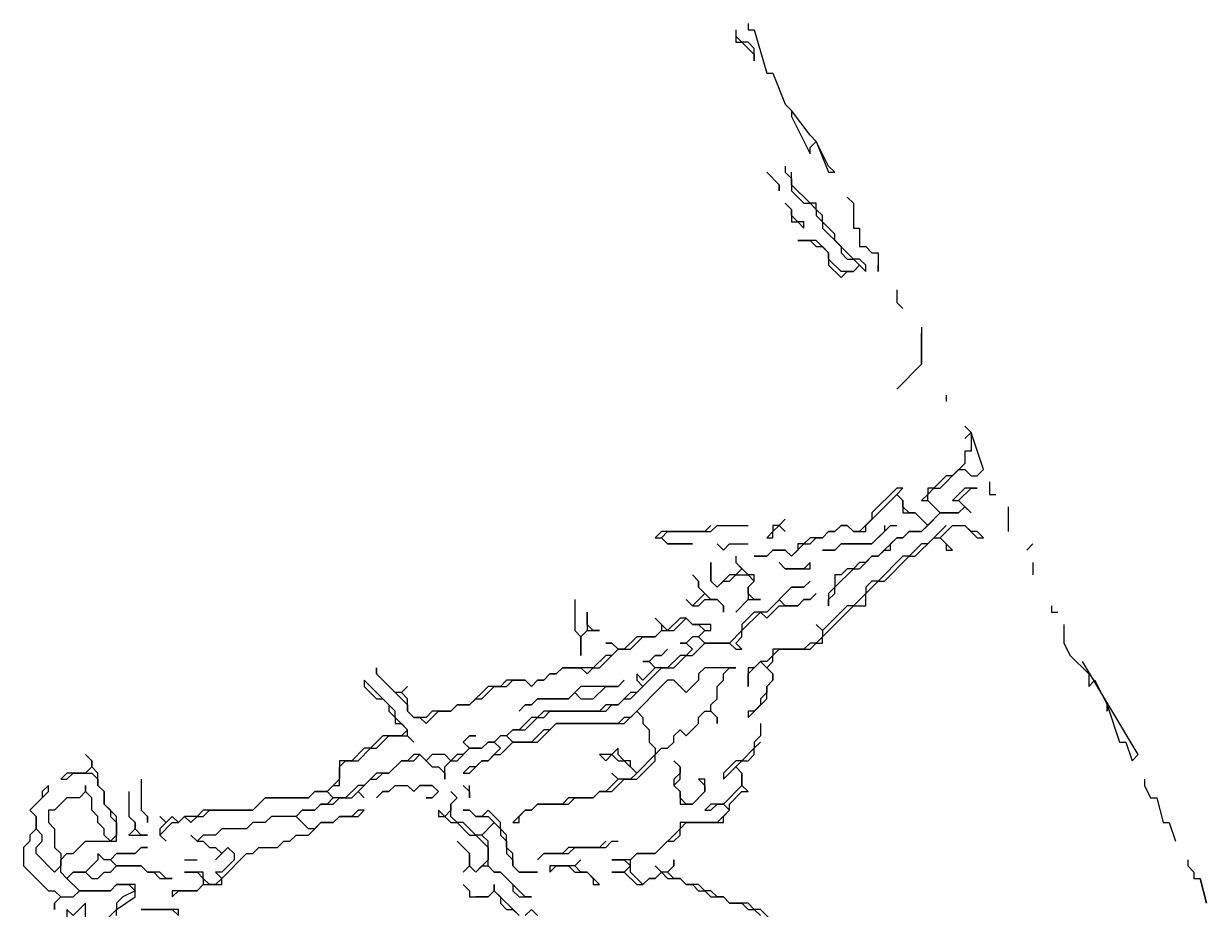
# Model space of a CAD drawing. Header units: metres. Extents: x 76363 to 76886, y 81203 to 81673.
# Drawn here: x 76771.8 to 76848.2, y 81477.4 to 81534.6 of the extents above; entities that cross this region are included whole.
import ezdxf

# ---------------------------------------------------------------- set-up
doc = ezdxf.new("R2010")
doc.units = ezdxf.units.M

msp = doc.modelspace()

# ---------------------------------------------------------------- linework, layer by layer
for points in [[(76817.8, 81534.2, 229.385), (76817.8, 81533.4, 229.27), (76818.2, 81533.4, 229.42), (76819, 81532.6, 229.39), (76819, 81532.2, 229.335), (76819, 81533, 229.4), (76818.6, 81533.4, 229.42), (76818.2, 81533.4, 229.42), (76817.8, 81533.8, 229.29)], [(76818.6, 81534.6, 229.71), (76818.6, 81534.2, 229.54), (76819, 81534.2, 229.61), (76819.8, 81531.4, 229.25), (76820.2, 81531.4, 229.48), (76821, 81529.4, 229.275), (76821.4, 81529, 229.22), (76821.4, 81528.6, 229.125), (76822.6, 81526.2, 229.09), (76822.6, 81526.6, 229.113), (76823, 81527, 229.2), (76823.8, 81525, 229.19), (76824.2, 81525, 229.21), (76823.8, 81525.4, 229.21), (76823, 81527, 229.2), (76822.6, 81527.4, 229.22), (76821.4, 81529, 229.22), (76821, 81529.4, 229.275)], [(76819.8, 81525, 229.395), (76820.6, 81524.2, 229.39), (76820.6, 81523.8, 229.41), (76820.6, 81524.2, 229.39)], [(76821, 81525.4, 229.21), (76821, 81525, 229.2), (76821.4, 81524.6, 229.103), (76821.4, 81523.8, 229.07), (76822.2, 81523, 229.065), (76822.6, 81523, 229.03), (76823, 81522.6, 229.087), (76823, 81522.2, 229.09), (76823.4, 81521.8, 229.12), (76823.4, 81521.4, 229.19), (76824.6, 81520.2, 229.227), (76824.6, 81519.8, 229.26), (76825, 81519.4, 229.32), (76825.4, 81519.4, 229.32), (76825.8, 81519, 229.3), (76825.4, 81518.6, 229.42), (76824.6, 81518.6, 229.59), (76823.8, 81519.4, 229.515), (76823.8, 81519.8, 229.42), (76823, 81520.6, 229.45), (76821.8, 81520.6, 229.57), (76822.6, 81520.6, 229.53), (76823, 81520.2, 229.59), (76823.4, 81520.2, 229.47), (76823.8, 81519.8, 229.42), (76823.8, 81519, 229.53), (76824.6, 81518.2, 229.73), (76825, 81518.6, 229.52), (76825.4, 81518.6, 229.42), (76825.8, 81519, 229.3), (76826.2, 81518.6, 229.28), (76826.2, 81519, 229.3), (76825.8, 81519.4, 229.31), (76825.4, 81519.4, 229.32), (76824.2, 81520.6, 229.22), (76824.2, 81521, 229.17), (76823.4, 81521.8, 229.12), (76823.4, 81522.2, 229.105), (76823, 81522.6, 229.087), (76823, 81523, 229.03), (76822.6, 81523, 229.03), (76821.4, 81524.2, 229.12), (76821.4, 81525, 229.12)], [(76825, 81523.4, 229.15), (76825.4, 81523, 229.17), (76825.4, 81521.4, 229.177), (76825.8, 81521.4, 229.18), (76825.8, 81520.6, 229.21), (76825.8, 81520.2, 229.31), (76826.2, 81520.2, 229.28), (76826.6, 81519.8, 229.33), (76827, 81519.8, 229.33), (76827, 81519, 229.32), (76827, 81518.6, 229.35), (76827, 81519, 229.32)], [(76821, 81523, 229.41), (76821.4, 81522.6, 229.39), (76821.4, 81521.8, 229.515), (76821.8, 81521.8, 229.44), (76822.2, 81521.4, 229.455), (76822.2, 81521.8, 229.36), (76821.8, 81521.8, 229.44), (76821.4, 81522.2, 229.46), (76821.4, 81522.6, 229.39)], [(76828.2, 81517.4, 229.29), (76828.2, 81516.6, 229.26), (76828.6, 81516.2, 229.17), (76828.2, 81516.6, 229.26)], [(76829.8, 81515, 229.11), (76829.8, 81512.6, 229.195), (76828.2, 81511, 229.33), (76829.8, 81512.6, 229.195), (76829.8, 81514.6, 229.17)], [(76831, 81511.4, 229.175)], [(76831.4, 81510.6, 229.175), (76831.4, 81510.2, 229.19)], [(76832.6, 81507.8, 229.09), (76833, 81508.2, 229.25), (76833, 81507, 229.205), (76832.6, 81507, 229.2), (76832.6, 81506.2, 229.25), (76831.8, 81505.4, 229.52), (76831.4, 81505.4, 229.522), (76830.6, 81504.6, 229.42), (76830.2, 81504.6, 229.5), (76830.2, 81504.2, 229.475), (76829.8, 81503.8, 229.54), (76830.2, 81503.8, 229.53), (76831, 81503, 229.88), (76830.2, 81502.2, 229.92), (76829.4, 81503, 229.65), (76829, 81503, 229.65), (76828.6, 81503.4, 229.6), (76828.6, 81503.8, 229.5), (76828.2, 81504.2, 229.33), (76828.6, 81504.6, 229.34), (76828.2, 81504.6, 229.345), (76826.6, 81503, 229.43), (76826.6, 81502.6, 229.49), (76825.8, 81501.8, 229.46), (76825.4, 81501.8, 229.54), (76825, 81502.2, 229.4), (76824.6, 81502.2, 229.4), (76824.2, 81501.8, 229.383), (76823.8, 81501.8, 229.38), (76823.4, 81501.4, 229.38), (76822.6, 81501.4, 229.49), (76822.2, 81501, 229.43), (76821.8, 81501, 229.44), (76821.8, 81500.6, 229.42), (76821.4, 81500.2, 229.4), (76821, 81500.6, 229.328), (76820.2, 81500.6, 229.35), (76819.8, 81500.2, 229.335), (76819, 81500.2, 229.335), (76819.8, 81500.2, 229.335), (76820.2, 81500.6, 229.35), (76821, 81500.6, 229.328), (76821.4, 81500.2, 229.4), (76822.2, 81501, 229.43), (76822.6, 81501, 229.47), (76823, 81501.4, 229.46), (76823.4, 81501.4, 229.38), (76823.8, 81501.8, 229.38), (76824.2, 81501.8, 229.383), (76824.6, 81502.2, 229.4), (76825, 81502.2, 229.4), (76825.4, 81501.8, 229.54), (76826.2, 81501.8, 229.53), (76826.2, 81502.2, 229.475), (76828.2, 81504.2, 229.33), (76828.6, 81503.8, 229.5), (76828.6, 81503, 229.73), (76829.4, 81503, 229.65), (76830.2, 81502.2, 229.92), (76829.8, 81501.8, 230.06), (76829, 81501.8, 230.13), (76828.6, 81501.4, 230.115), (76828.2, 81501.4, 230.165), (76827, 81500.2, 229.99), (76826.6, 81500.2, 230.07), (76826.2, 81499.8, 230.14), (76825.8, 81499.8, 230.11), (76825.4, 81499.4, 230.12), (76825, 81499.4, 230.2), (76824.6, 81499, 230.27), (76824.2, 81499, 230.265), (76824.2, 81498.2, 230.08), (76823.8, 81497.8, 229.82), (76823.8, 81497, 229.496), (76823.8, 81497.4, 229.73), (76824.2, 81497.8, 229.905), (76824.2, 81498.2, 230.08), (76825.4, 81499.4, 230.12), (76825.8, 81499.4, 230.12), (76826.6, 81500.2, 230.07), (76827, 81500.2, 229.99), (76827.4, 81500.6, 229.975), (76827.8, 81500.6, 230.02), (76827.8, 81501, 230.1), (76828.2, 81501.4, 230.165), (76828.6, 81501.4, 230.115), (76829, 81501.8, 230.13), (76829.8, 81501.8, 230.06), (76831, 81503, 229.88), (76832.2, 81503, 230.02), (76832.6, 81503.4, 230.045), (76833, 81503, 229.94), (76832.2, 81503.8, 229.83), (76833, 81504.6, 229.975), (76833.4, 81504.6, 230.135), (76832.6, 81504.6, 229.905), (76831.8, 81503.8, 229.807), (76832.2, 81503.8, 229.83), (76832.6, 81503.4, 230.045), (76832.2, 81503, 230.02), (76831, 81503, 229.88), (76830.2, 81503.8, 229.53), (76830.2, 81504.2, 229.475), (76830.6, 81504.6, 229.42), (76831, 81504.6, 229.45), (76832.2, 81505.8, 229.46), (76832.6, 81505.8, 229.463), (76833, 81505.4, 229.92), (76833.4, 81505.4, 230.165), (76833.8, 81505.8, 229.955), (76833, 81508.2, 229.25), (76832.6, 81508.6, 229.305)], [(76834.2, 81505, 230.18), (76834.2, 81504.2, 230.08), (76834.6, 81504.2, 229.835)], [(76835.4, 81503.4, 229.72), (76835.4, 81501.8, 229.615)], [(76816.2, 81502.2, 229.82), (76815.8, 81501.8, 229.797), (76813, 81501.8, 230.04), (76812.6, 81501.4, 230.02), (76813, 81501.4, 230.02), (76813.4, 81501, 229.92), (76815, 81501, 229.725), (76813.4, 81501, 229.92), (76813, 81501.4, 230.02), (76813.4, 81501.8, 230.04), (76816.2, 81501.8, 229.8), (76816.6, 81502.2, 229.78), (76818.6, 81502.2, 229.69)], [(76831.4, 81502.2, 229.82), (76830.2, 81501, 229.72), (76829.8, 81501, 229.72), (76829, 81500.2, 229.42), (76828.6, 81500.2, 229.533), (76827, 81498.6, 229.24), (76826.6, 81498.6, 229.335), (76826.2, 81498.2, 229.3), (76826.2, 81497.8, 229.05), (76825.4, 81497, 228.837), (76825, 81497, 229.06), (76823.4, 81495.4, 228.535), (76823, 81495.8, 228.897), (76823.4, 81495.4, 228.535), (76823.4, 81495, 228.32), (76823, 81494.6, 228.19), (76822.6, 81494.6, 228.305), (76822.2, 81494.2, 228.14), (76820.2, 81494.2, 228.51), (76820.2, 81493.8, 228.205), (76819.8, 81493.4, 228.293), (76819.4, 81493.4, 228.517), (76819, 81493, 228.503), (76818.6, 81493, 228.737), (76818.6, 81491.8, 228.35), (76818.6, 81492.6, 228.558), (76819.4, 81493.4, 228.517), (76820.2, 81492.6, 227.77), (76820.2, 81492.2, 227.75), (76819.8, 81491.8, 227.81), (76819.8, 81491.4, 227.71), (76819.4, 81491, 227.82), (76819.4, 81490.6, 227.645), (76819, 81490.2, 227.67), (76818.6, 81490.2, 227.94), (76818.6, 81489.8, 227.728), (76819.8, 81491, 227.62), (76819.8, 81491.8, 227.81), (76820.2, 81492.2, 227.75), (76820.2, 81492.6, 227.77), (76819.8, 81493, 227.997), (76820.2, 81493.4, 228.12), (76820.2, 81493.8, 228.205), (76820.6, 81494.2, 228.372), (76822.6, 81494.2, 228.13), (76823, 81494.6, 228.19), (76823.4, 81494.6, 228.155), (76823.4, 81495, 228.32), (76825.4, 81497, 228.837), (76826.2, 81497, 228.665), (76826.2, 81497.8, 229.05), (76827, 81498.6, 229.24), (76827.4, 81498.6, 229.195), (76829, 81500.2, 229.42), (76829.4, 81500.2, 229.38), (76830.6, 81501.4, 229.68), (76831, 81501.4, 229.575), (76831.4, 81501, 229.47), (76831.4, 81500.6, 229.46), (76831.8, 81500.6, 229.463), (76831, 81501.4, 229.575), (76831.8, 81502.2, 229.725), (76832.6, 81502.2, 229.765), (76833.4, 81501.4, 229.57), (76833.8, 81501.4, 229.605), (76833.4, 81501.8, 229.585), (76833, 81501.8, 229.585), (76832.6, 81502.2, 229.765)], [(76821, 81502.6, 229.59), (76820.6, 81502.2, 229.5), (76820.2, 81502.2, 229.515), (76820.2, 81501.8, 229.325), (76819.8, 81501.4, 229.437), (76820.2, 81501.4, 229.31), (76820.2, 81501.8, 229.325), (76820.6, 81502.2, 229.5), (76821, 81501.8, 229.32), (76820.6, 81502.2, 229.5)], [(76827.4, 81502.2, 229.86), (76827.4, 81501.8, 230.105), (76826.6, 81501, 229.803), (76824.6, 81501, 229.81), (76824.2, 81500.6, 229.83), (76823.4, 81500.6, 229.717), (76824.2, 81500.6, 229.83), (76824.6, 81501, 229.81), (76826.6, 81501, 229.803), (76827.8, 81502.2, 229.93), (76828.2, 81502.2, 229.965)], [(76816.6, 81501, 229.53), (76817, 81500.6, 229.32), (76817.4, 81501, 229.26), (76818.6, 81501, 229.525)], [(76836.6, 81500.6, 229.68), (76837, 81501, 229.685)], [(76817.8, 81500.2, 229.26), (76817.8, 81499.8, 229.247), (76818.2, 81499.4, 229.375), (76817.8, 81499, 229.21), (76817.4, 81499, 229.21), (76816.6, 81498.2, 229.33), (76816.2, 81498.6, 229.275), (76816.2, 81499.8, 229.4), (76816.2, 81498.6, 229.275), (76816.6, 81498.2, 229.33), (76817, 81498.6, 229.27), (76817.4, 81498.6, 229.243), (76817.8, 81499, 229.21), (76818.6, 81499, 229.47), (76819, 81498.6, 229.65), (76818.6, 81498.2, 229.78), (76818.6, 81497.4, 230.05), (76817.8, 81496.6, 230.073), (76818.6, 81497.4, 230.05), (76819.4, 81497.4, 230.093), (76819, 81497.4, 230.015), (76818.6, 81497.8, 229.82), (76818.6, 81498.2, 229.78), (76819, 81498.6, 229.65), (76819, 81499, 229.555), (76818.6, 81499, 229.47), (76817.8, 81499.8, 229.247)], [(76820.6, 81499.8, 229.482), (76821, 81499.4, 229.74), (76822.6, 81499.4, 229.9), (76822.6, 81499.8, 229.84), (76822.2, 81499.4, 229.82), (76821, 81499.4, 229.74)], [(76837, 81499.8, 229.717), (76837, 81499, 229.83)], [(76815, 81499, 229.52), (76815.4, 81498.6, 229.51), (76815.4, 81498.2, 229.49), (76815.8, 81497.8, 229.447), (76815, 81497, 229.515), (76814.6, 81497.4, 229.53), (76815, 81497, 229.515), (76815.4, 81497, 229.515), (76815.8, 81497.4, 229.52), (76816.6, 81497.4, 229.5), (76817, 81497, 229.775), (76817, 81496.6, 229.87), (76817, 81497, 229.775), (76816.6, 81497.4, 229.5), (76816.2, 81497.4, 229.52), (76815.4, 81498.2, 229.49), (76815.4, 81498.6, 229.51)], [(76822.6, 81498.6, 230.015), (76822.2, 81498.2, 230), (76821.4, 81498.2, 230.01), (76819.8, 81496.6, 230.25), (76819, 81496.6, 230.33), (76818.2, 81495.8, 230.3), (76818.2, 81495.4, 230.275), (76817.4, 81494.6, 230.17), (76815.8, 81494.6, 230.32), (76815.4, 81495, 230.11), (76815.8, 81495.4, 229.865), (76816.2, 81495.4, 229.9), (76816.2, 81495.8, 229.84), (76815, 81495.8, 229.69), (76814.6, 81496.2, 229.56), (76814.2, 81496.2, 229.48), (76813.4, 81495.4, 229.64), (76812.6, 81496.2, 229.71), (76813, 81495.8, 229.62), (76813, 81495.4, 229.76), (76812.6, 81495, 229.74), (76811.4, 81495, 229.67), (76810.6, 81494.2, 229.71), (76810.2, 81494.2, 229.71), (76809.8, 81494.6, 229.73), (76809.4, 81494.6, 229.73), (76809.8, 81494.6, 229.73), (76810.2, 81494.2, 229.71), (76809.8, 81493.8, 229.735), (76809.4, 81493.8, 229.77), (76808.6, 81493, 229.935), (76806.6, 81493, 230.21), (76806.2, 81492.6, 230.26), (76805.8, 81492.6, 230.34), (76805.4, 81492.2, 230.33), (76805, 81492.2, 230.34), (76804.6, 81491.8, 230.39), (76804.2, 81492.2, 230.33), (76803, 81492.2, 230.11), (76802.6, 81491.8, 230.055), (76801.8, 81491.8, 230.02), (76800.6, 81490.6, 230.05), (76799.8, 81490.6, 230.125), (76799.4, 81490.2, 230.19), (76798.2, 81490.2, 230.12), (76797.8, 81489.8, 230.17), (76797, 81489.8, 230.14), (76796.6, 81490.2, 230.12), (76796.6, 81491, 230.077), (76796.2, 81491.4, 230.1), (76796.6, 81491.8, 230.11), (76796.2, 81491.4, 230.1), (76795.8, 81491.4, 230.1), (76794.6, 81492.6, 230.355), (76794.6, 81493, 230.405), (76794.6, 81492.6, 230.355), (76796.6, 81490.6, 230.06), (76796.6, 81490.2, 230.12), (76797, 81489.8, 230.14), (76797.4, 81489.8, 230.18), (76797.8, 81489.4, 230.16), (76798.6, 81490.2, 230.115), (76799.4, 81490.2, 230.19), (76799.8, 81490.6, 230.125), (76800.6, 81490.6, 230.05), (76801, 81491, 230.06), (76801.4, 81491, 230.025), (76802.2, 81491.8, 230.02), (76803, 81491.8, 230.095), (76803.4, 81492.2, 230.19), (76804.2, 81492.2, 230.33), (76804.6, 81491.8, 230.39), (76805, 81492.2, 230.34), (76805.4, 81492.2, 230.33), (76805.8, 81492.6, 230.34), (76806.2, 81492.6, 230.26), (76806.6, 81493, 230.21), (76807.8, 81493, 230.13), (76808.2, 81492.6, 230.03), (76808.6, 81493, 229.935), (76809, 81493, 229.9), (76810.2, 81494.2, 229.71), (76811, 81494.2, 229.71), (76811.8, 81495, 229.59), (76812.6, 81495, 229.74), (76813, 81495.4, 229.76), (76813.8, 81495.4, 229.6), (76814.6, 81496.2, 229.56), (76815, 81495.8, 229.69), (76815.4, 81495.8, 229.69), (76815.8, 81495.4, 229.865), (76815.4, 81495, 230.11), (76815, 81495, 230.03), (76814.6, 81494.6, 230.03), (76814.2, 81494.6, 229.95), (76814.6, 81494.6, 230.03), (76815, 81494.2, 230.23), (76814.6, 81493.8, 230.21), (76814.2, 81493.8, 230.29), (76813.4, 81493, 230.37), (76812.6, 81493, 230.34), (76812.2, 81493.4, 230.205), (76812.6, 81493.8, 230.147), (76813, 81493.8, 230.15), (76813.4, 81494.2, 230.08), (76813, 81493.8, 230.15), (76812.6, 81493.8, 230.147), (76812.2, 81493.4, 230.205), (76811.8, 81493.4, 230.13), (76812.2, 81493.4, 230.205), (76812.6, 81493, 230.34), (76811.8, 81492.2, 230.42), (76811.4, 81492.6, 230.33), (76811.4, 81492.2, 230.39), (76811.8, 81491.8, 230.443), (76811.4, 81491.4, 230.545), (76811, 81491.4, 230.7), (76810.2, 81490.6, 230.93), (76809.4, 81490.6, 231.02), (76809, 81490.2, 231.07), (76805.4, 81490.2, 231.01), (76805, 81489.8, 231), (76804.6, 81489.8, 231), (76803.8, 81489, 230.965), (76803.4, 81489, 230.92), (76803, 81488.6, 230.87), (76802.6, 81488.6, 230.94), (76802.2, 81488.2, 231.005), (76801.8, 81488.2, 231.037), (76801.4, 81487.8, 231.07), (76800.6, 81487.8, 231.15), (76800.2, 81488.2, 230.79), (76800.6, 81488.6, 230.805), (76801, 81488.6, 230.915), (76800.6, 81488.6, 230.805), (76800.2, 81488.2, 230.79), (76800.6, 81487.8, 231.15), (76800.2, 81487.4, 231.08), (76799.8, 81487.4, 231.06), (76799.4, 81487, 231.04), (76799, 81487.4, 230.875), (76798.2, 81487.4, 230.795), (76797.8, 81487, 230.82), (76797.4, 81487.4, 230.763), (76797, 81487.4, 230.765), (76796.6, 81487, 230.9), (76796.2, 81487, 230.75), (76795.4, 81486.2, 231.02), (76794.6, 81486.2, 230.83), (76793.8, 81485.4, 230.917), (76793.4, 81485.4, 230.8), (76792.6, 81484.6, 230.805), (76791.8, 81484.6, 230.65), (76791.4, 81485, 230.52), (76791.8, 81485.4, 230.46), (76792.2, 81485.4, 230.54), (76792.2, 81486.6, 230.36), (76792.6, 81487, 230.375), (76793.4, 81487, 230.347), (76794.2, 81487.8, 230.33), (76794.6, 81487.8, 230.33), (76795.4, 81488.6, 230.363), (76796.6, 81488.6, 230.43), (76797, 81488.2, 230.49), (76796.6, 81488.6, 230.43), (76796.6, 81489, 230.35), (76795.8, 81489.8, 230.295), (76795.8, 81490.2, 230.28), (76793.8, 81492.2, 230.53), (76793.8, 81491.8, 230.505), (76794.6, 81491, 230.43), (76795, 81491, 230.23), (76795.4, 81490.6, 230.29), (76795.4, 81490.2, 230.36), (76795.8, 81489.8, 230.295), (76795.8, 81489.4, 230.39), (76796.2, 81489.4, 230.355), (76796.6, 81489, 230.35), (76796.2, 81488.6, 230.43), (76795, 81488.6, 230.365), (76794.2, 81487.8, 230.33), (76793.8, 81487.8, 230.337), (76793, 81487, 230.375), (76792.2, 81487, 230.34), (76792.2, 81485.8, 230.4), (76791.4, 81485, 230.52), (76790.6, 81485, 230.44), (76790.2, 81484.6, 230.465), (76787.4, 81484.6, 230.6), (76786.6, 81483.8, 230.587), (76783.4, 81483.8, 230.35), (76783, 81483.4, 230.325), (76782.2, 81483.4, 230.33), (76781.8, 81483, 230.275), (76781.4, 81483.4, 230.18), (76781, 81483, 230.167), (76780.6, 81483.4, 230.18), (76781, 81483, 230.167), (76780.6, 81482.6, 230.23), (76780.6, 81482.2, 230.285), (76781, 81481.8, 230.455), (76780.6, 81482.2, 230.285), (76781.4, 81483, 230.235), (76781.8, 81483, 230.275), (76782.2, 81483.4, 230.33), (76782.6, 81483, 230.39), (76783, 81483.4, 230.325), (76783.4, 81483.4, 230.365), (76783.8, 81483.8, 230.42), (76786.6, 81483.8, 230.587), (76787.4, 81484.6, 230.6), (76790.2, 81484.6, 230.465), (76790.6, 81485, 230.44), (76791.4, 81485, 230.52), (76791.8, 81484.6, 230.65), (76791.4, 81484.2, 230.79), (76791, 81484.2, 230.675), (76790.6, 81483.8, 230.835), (76789.8, 81483.8, 230.63), (76789.4, 81483.4, 230.893), (76787.8, 81483.4, 230.85), (76787.4, 81483, 230.98), (76786.6, 81483, 230.835), (76786.2, 81482.6, 231.05), (76784.6, 81482.6, 230.89), (76784.2, 81482.2, 231.04), (76783.4, 81482.2, 230.883), (76783, 81481.8, 230.98), (76782.6, 81482.2, 230.66), (76783, 81481.8, 230.98), (76783.4, 81481.8, 231.02), (76783.8, 81481.4, 231.15), (76784.2, 81481.4, 231.18), (76784.6, 81481, 231.21), (76784.2, 81480.6, 231.275), (76785, 81481.4, 231.24), (76785.4, 81481, 231.003), (76785.4, 81480.6, 230.96), (76784.6, 81479.8, 231.115), (76784.2, 81479.8, 231.27), (76784.6, 81479.4, 231.005), (76784.2, 81479, 230.97), (76783.8, 81479, 231.09), (76783.4, 81479.4, 231.323), (76783.4, 81479.8, 231.425), (76782.2, 81479.8, 231.37), (76783, 81479.8, 231.475), (76783.4, 81479.4, 231.323), (76783.4, 81479, 231.13), (76783, 81478.6, 231.01), (76781.4, 81478.6, 230.995), (76781.4, 81478.2, 230.825), (76781.8, 81478.6, 231.04), (76783, 81478.6, 231.01), (76783.4, 81479, 231.13), (76784.6, 81479, 230.89), (76784.6, 81479.4, 231.005), (76786.2, 81481, 231.027), (76786.6, 81481, 230.98), (76787, 81481.4, 231.06), (76788.2, 81481.4, 230.79), (76788.6, 81481.8, 230.85), (76789, 81481.8, 230.77), (76789.4, 81482.2, 230.99), (76790.2, 81482.2, 230.71), (76791, 81483, 230.97), (76791.8, 81483, 230.74), (76792.2, 81483.4, 230.945), (76793.4, 81483.4, 230.75), (76793.8, 81483.8, 230.805), (76793.4, 81483.8, 230.84), (76793, 81483.4, 230.95), (76792.2, 81483.4, 230.945), (76791.8, 81483, 230.74), (76791, 81483, 230.97), (76790.6, 81482.6, 230.8), (76790.2, 81482.6, 230.8), (76789.4, 81483.4, 230.893), (76789.8, 81483.8, 230.63), (76790.6, 81483.8, 230.835), (76791, 81484.2, 230.675), (76791.8, 81484.2, 230.943), (76792.2, 81484.6, 230.715), (76793, 81484.6, 230.81), (76793.4, 81485, 230.9), (76793.8, 81484.6, 231.03), (76793.4, 81485, 230.9), (76794.2, 81485.8, 230.93), (76794.6, 81485.8, 231), (76795, 81486.2, 230.87), (76795.4, 81486.2, 231.02), (76796.2, 81487, 230.75), (76797, 81487, 230.98), (76797.4, 81487.4, 230.763), (76798.2, 81486.6, 231.03), (76798.6, 81486.6, 231.1), (76799, 81486.2, 231.01), (76799, 81485.8, 230.84), (76799, 81486.6, 231.105), (76799.4, 81487, 231.04), (76799.8, 81487, 231.04), (76800.6, 81487.8, 231.15), (76801.4, 81487.8, 231.07), (76801.8, 81488.2, 231.037), (76802.2, 81488.2, 231.005), (76802.6, 81487.8, 230.78), (76801.8, 81487, 230.66), (76801.4, 81487, 230.806), (76801, 81486.6, 230.635), (76800.6, 81486.6, 230.72), (76800.2, 81486.2, 230.66), (76800.6, 81486.2, 230.58), (76801.4, 81487, 230.806), (76801.8, 81487, 230.66), (76802.2, 81487.4, 230.74), (76802.6, 81487.4, 230.67), (76803.4, 81488.2, 230.695), (76805, 81488.2, 230.575), (76806.2, 81489.4, 230.82), (76810.6, 81489.4, 230.42), (76811.4, 81490.2, 230.323), (76811.8, 81489.8, 230.085), (76811.8, 81489.4, 230.15), (76812.2, 81489, 230.205), (76812.2, 81488.2, 230.36), (76812.6, 81487.8, 230.34), (76812.6, 81487.4, 230.36), (76811.4, 81486.2, 230.353), (76811, 81486.6, 230.41), (76811, 81487, 230.39), (76810.6, 81487, 230.383), (76810.2, 81487.4, 230.34), (76810.2, 81487.8, 230.35), (76809.8, 81487.4, 230.413), (76809, 81487.4, 230.57), (76809.4, 81487, 230.547), (76809.8, 81487.4, 230.413), (76810.2, 81487, 230.39), (76810.6, 81487, 230.383), (76811.4, 81486.2, 230.353), (76811, 81485.8, 230.375), (76810.2, 81485.8, 230.697), (76809.8, 81486.2, 230.7), (76810.2, 81485.8, 230.697), (76809.4, 81485, 230.85), (76809, 81485, 230.765), (76808.6, 81484.6, 230.75), (76807, 81484.6, 230.34), (76806.6, 81484.2, 230.32), (76805, 81484.2, 230.32), (76804.6, 81483.8, 230.425), (76804.2, 81483.8, 230.5), (76803.4, 81483, 230.31), (76803.8, 81483, 230.31), (76803.8, 81483.4, 230.405), (76804.2, 81483.8, 230.5), (76804.6, 81483.8, 230.425), (76805, 81484.2, 230.32), (76807, 81484.2, 230.315), (76807.4, 81484.6, 230.45), (76808.6, 81484.6, 230.75), (76809, 81485, 230.765), (76809.8, 81485, 230.8), (76810.6, 81485.8, 230.49), (76811.4, 81485.8, 230.33), (76812.6, 81487, 230.38), (76812.6, 81487.4, 230.36), (76813, 81487.8, 230.19), (76813.4, 81487.8, 230.115), (76813.8, 81488.2, 230.01), (76813.8, 81488.6, 229.92), (76814.2, 81489, 229.8), (76814.6, 81488.6, 229.76), (76815.4, 81489.4, 229.71), (76815.4, 81489.8, 229.695), (76815.8, 81490.2, 229.6), (76816.2, 81490.2, 229.55), (76816.6, 81489.8, 229.14), (76816.6, 81489.4, 228.94), (76816.6, 81489.8, 229.14), (76816.2, 81490.2, 229.55), (76816.2, 81490.6, 229.683), (76816.6, 81491, 229.48), (76816.6, 81491.8, 229.24), (76817, 81492.2, 229.18), (76817, 81492.6, 229.235), (76817.4, 81493, 229.49), (76817.8, 81493, 229.137), (76815.8, 81493, 229.525), (76815.4, 81492.6, 229.545), (76815.4, 81492.2, 229.41), (76814.6, 81491.4, 229.64), (76813.8, 81492.2, 230.08), (76813.4, 81492.2, 230.07), (76811, 81489.8, 230.36), (76810.6, 81489.8, 230.59), (76810.2, 81489.4, 230.49), (76806.2, 81489.4, 230.82), (76805.8, 81489, 230.525), (76805.4, 81489, 230.757), (76804.6, 81488.2, 230.64), (76803.4, 81488.2, 230.695), (76803, 81488.6, 230.87), (76803.4, 81489, 230.92), (76804.2, 81489, 230.96), (76805, 81489.8, 231), (76805.4, 81489.8, 231.07), (76805.8, 81490.2, 231.085), (76809.4, 81490.2, 231.077), (76809.8, 81490.6, 231.01), (76810.2, 81490.6, 230.93), (76810.6, 81491, 230.8), (76811, 81491, 230.8), (76813, 81493, 230.42), (76813.8, 81493, 230.33), (76814.6, 81493.8, 230.21), (76815, 81493.8, 230.17), (76815.8, 81494.6, 230.32), (76817.4, 81494.6, 230.17), (76817.8, 81494.2, 229.918), (76818.2, 81494.2, 229.822), (76817.8, 81494.6, 230.17), (76818.2, 81495, 230.14), (76818.2, 81495.4, 230.275), (76819.4, 81496.6, 230.25), (76819.8, 81496.2, 230.075), (76820.6, 81497, 230.083), (76821.8, 81497, 229.72), (76822.2, 81497.4, 229.76), (76822.6, 81497.4, 229.82), (76823, 81497.8, 229.83), (76822.6, 81497.4, 229.82), (76822.2, 81497.4, 229.76), (76821.8, 81497, 229.72), (76821, 81497, 229.88), (76820.6, 81497.4, 230.09), (76821.4, 81498.2, 230.01), (76822.2, 81498.2, 230)], [(76837.8, 81497.8, 229.54)], [(76807.4, 81497.4, 230.01), (76807.4, 81495.4, 230.01), (76807.8, 81495, 229.95), (76807.8, 81493.8, 230.17), (76807.8, 81495, 229.95), (76808.2, 81495.4, 229.77), (76809, 81495.4, 229.84), (76808.6, 81495.4, 229.775), (76808.2, 81495.8, 229.75), (76808.2, 81496.6, 229.9), (76808.2, 81495.4, 229.77), (76807.8, 81495, 229.95), (76807.4, 81495.4, 230.01)], [(76838.2, 81497, 229.59), (76838.2, 81496.6, 229.56), (76838.6, 81496.6, 229.605)], [(76839, 81495.8, 229.53), (76839, 81494.6, 229.47), (76839.4, 81493.8, 229.405), (76840.6, 81492.6, 229.38), (76840.6, 81491.8, 229.28), (76841, 81492.2, 229.37), (76841.8, 81490.6, 229.29), (76841.8, 81490.2, 229.27), (76841.8, 81490.6, 229.29), (76842.6, 81488.2, 229.185), (76843, 81488.2, 229.19), (76843.4, 81487, 229.28), (76843.8, 81487.4, 229.29), (76843.8, 81487.4, 229.29), (76840.2, 81493.4, 229.43)], [(76810.6, 81492.2, 230.393), (76810.2, 81491.8, 230.64), (76807.8, 81491.8, 230.38), (76807, 81491, 230.88), (76805, 81491, 230.815), (76804.6, 81490.6, 230.87), (76804.2, 81490.6, 230.765), (76803.8, 81490.2, 230.745), (76804.2, 81490.6, 230.765), (76804.6, 81490.6, 230.87), (76805, 81491, 230.815), (76807, 81491, 230.88), (76807.4, 81491.4, 230.6), (76807.8, 81491, 230.73), (76808.6, 81491, 230.805), (76809.4, 81491.8, 230.683), (76810.2, 81491.8, 230.64)], [(76819.4, 81489.4, 227.475), (76819.4, 81488.6, 227.44), (76819, 81488.2, 227.42), (76819, 81487.8, 227.36), (76818.2, 81487, 227.53), (76817.8, 81487, 227.76), (76817, 81486.2, 227.73), (76817, 81485.8, 227.715), (76817.8, 81486.6, 227.52), (76818.2, 81486.2, 227.317), (76818.2, 81485.4, 227.23), (76817, 81484.2, 227.33), (76816.2, 81484.2, 227.718), (76815.8, 81483.8, 227.66), (76816.2, 81483.8, 227.47), (76816.6, 81484.2, 227.53), (76817, 81484.2, 227.33), (76817.4, 81483.8, 227.09), (76816.6, 81483, 227.25), (76814.2, 81483, 227.593), (76814.2, 81482.6, 227.385), (76812.6, 81481, 227.51), (76811.4, 81481, 227.82), (76811, 81480.6, 227.73), (76809.8, 81480.6, 228.195), (76810.6, 81480.6, 228), (76811, 81480.2, 227.635), (76810.6, 81479.8, 227.69), (76809.8, 81479.8, 227.89), (76810.6, 81479.8, 227.69), (76811.4, 81479, 227.66), (76811.8, 81479, 227.58), (76812.2, 81479.4, 227.393), (76812.6, 81479.4, 227.267), (76813, 81479.8, 227.15), (76813.4, 81479.4, 227.06), (76814.2, 81479.4, 227.055), (76814.6, 81479, 226.96), (76815, 81479, 226.92), (76815.4, 81478.6, 226.86), (76815.8, 81478.6, 226.86), (76816.2, 81478.2, 226.84), (76817, 81478.2, 226.887), (76817.4, 81477.8, 226.85), (76818.2, 81477.8, 226.813), (76818.6, 81477.4, 226.79), (76819, 81477.4, 226.79), (76819.4, 81477, 226.815)], [(76820.2, 81476.6, 226.83), (76819.4, 81477.4, 226.88), (76819, 81477.4, 226.79), (76818.6, 81477.8, 226.817), (76817.4, 81477.8, 226.85), (76817, 81478.2, 226.887), (76816.6, 81478.2, 226.91), (76816.2, 81478.6, 226.887), (76815.8, 81478.6, 226.86), (76815.4, 81479, 226.88), (76814.6, 81479, 226.96), (76814.2, 81479.4, 227.055), (76813.8, 81479.4, 227.05), (76813.4, 81479.8, 227.115), (76813.8, 81480.2, 227.1), (76813.8, 81480.6, 227.11), (76813.8, 81480.2, 227.1), (76813.4, 81479.8, 227.115), (76813, 81479.8, 227.15), (76812.6, 81480.2, 227.25), (76813, 81479.8, 227.15), (76812.6, 81479.4, 227.267), (76812.2, 81479.4, 227.393), (76811.8, 81479, 227.58), (76811, 81479.8, 227.575), (76811, 81480.6, 227.73), (76811.4, 81481, 227.82), (76812.6, 81481, 227.51), (76813.4, 81481.8, 227.55), (76813.8, 81481.8, 227.32), (76814.2, 81482.2, 227.25), (76814.2, 81482.6, 227.385), (76814.6, 81483, 227.493), (76817, 81483, 227.13), (76817, 81483.4, 227.22), (76817.4, 81483.8, 227.09), (76817.4, 81484.2, 227.14), (76818.2, 81485, 227.14), (76818.6, 81485, 227.14), (76818.2, 81485.4, 227.23), (76818.2, 81486.2, 227.317), (76817.8, 81486.6, 227.52), (76818.2, 81487, 227.53), (76818.6, 81487, 227.375), (76819, 81487.4, 227.35), (76819, 81487.8, 227.36), (76819.4, 81488.2, 227.4)], [(76775.8, 81487.4, 230.3), (76776.2, 81487, 230.285), (76776.2, 81486.6, 230.265), (76775.8, 81486.2, 230.13), (76774.6, 81486.2, 230.12), (76774.2, 81485.8, 230.08), (76774.6, 81485.8, 230.08), (76775, 81486.2, 230.1), (76776.2, 81486.2, 230.24), (76776.6, 81485.8, 230.15), (76776.6, 81485.4, 230.107), (76777, 81485, 230.11), (76777, 81484.2, 230), (76777.4, 81483.8, 230.03), (76777.4, 81483.4, 229.965), (76777.8, 81483, 230.02), (76777.8, 81482.2, 230.105), (76777.4, 81481.8, 229.895), (76777, 81482.2, 229.76), (76777, 81482.6, 229.705), (76776.6, 81483, 229.57), (76776.6, 81483.4, 229.58), (76776.2, 81483.8, 229.59), (76776.2, 81484.6, 229.755), (76775.8, 81485, 229.73), (76775.8, 81485.4, 229.82), (76775.8, 81485, 229.73), (76775.4, 81484.6, 229.715), (76774.6, 81484.6, 229.79), (76773.8, 81483.8, 229.6), (76773.4, 81483.8, 229.74), (76773.4, 81483, 229.495), (76773.8, 81482.6, 229.53), (76773.8, 81481.4, 229.51), (76774.2, 81481, 229.565), (76774.2, 81480.2, 229.718), (76773.8, 81479.8, 229.9), (76772.6, 81481, 229.8), (76772.6, 81481.4, 229.81), (76773, 81481.8, 229.76), (76773, 81482.2, 229.77), (76772.6, 81482.6, 229.865), (76772.6, 81483.4, 229.825), (76772.2, 81483.8, 230), (76773.4, 81485, 229.97), (76773.4, 81485.4, 230.025), (76773, 81485, 230.05), (76773, 81484.6, 229.96), (76772.2, 81483.8, 230), (76772.6, 81483.4, 229.825), (76772.6, 81482.6, 229.865), (76772.2, 81482.2, 229.89), (76772.2, 81481.8, 229.795), (76771.8, 81481.4, 229.59), (76771.8, 81480.2, 229.39), (76773.4, 81478.6, 229.5), (76773.8, 81478.6, 229.645), (76774.2, 81478.2, 229.67), (76773.8, 81477.8, 229.495), (76773.8, 81477.4, 229.515), (76773.8, 81477.8, 229.495), (76774.2, 81478.2, 229.67), (76775, 81478.2, 230.01), (76775.4, 81478.6, 230.335), (76777.4, 81478.6, 230.133), (76777.8, 81479, 230.31), (76778.6, 81479, 230.07), (76779, 81478.6, 230.05), (76778.2, 81478.2, 229.885), (76777.8, 81477.8, 229.95), (76777.8, 81477.4, 230.01), (76777, 81476.6, 230.28)], [(76777.8, 81477, 230.14), (76777.8, 81477.4, 230.01), (76779, 81478.2, 229.965), (76779, 81479, 230.147), (76777.8, 81479, 230.31), (76777.4, 81478.6, 230.133), (76775.4, 81478.6, 230.335), (76774.6, 81479.4, 230.1), (76775, 81479.8, 230.15), (76775.8, 81479.8, 230.27), (76776.2, 81479.4, 230.633), (76776.6, 81479.4, 230.71), (76777, 81479.8, 230.8), (76777.4, 81479.8, 230.76), (76777.8, 81480.2, 230.635), (76779.4, 81480.2, 230.757), (76779.8, 81479.8, 230.79), (76780.2, 81479.8, 230.9), (76780.6, 81479.4, 231.033), (76781.4, 81479.4, 231.305), (76781, 81479.4, 231.195), (76780.6, 81479.8, 231.022), (76779.8, 81479.8, 230.79), (76779.4, 81480.2, 230.757), (76777.8, 81480.2, 230.635), (76777.4, 81480.6, 230.547), (76777.8, 81481, 230.245), (76779, 81481, 230.575), (76779.4, 81481.4, 230.365), (76779.8, 81481.4, 230.41), (76779.4, 81481.4, 230.365), (76779, 81481, 230.575), (76777.8, 81481, 230.245), (76777.4, 81480.6, 230.547), (76777, 81480.6, 230.427), (76776.6, 81481, 230.09), (76776.6, 81480.6, 230.38), (76775.8, 81479.8, 230.27), (76775, 81479.8, 230.15), (76774.6, 81479.4, 230.1), (76774.2, 81479.8, 229.89), (76774.2, 81480.6, 229.602), (76774.6, 81481, 229.597), (76775, 81481, 229.64), (76775.8, 81481.8, 229.63), (76777.8, 81481.8, 230.08), (76777.8, 81483.4, 229.965), (76777, 81484.2, 230), (76777, 81485, 230.11), (76776.6, 81485.4, 230.107), (76776.6, 81486.2, 230.245), (76776.2, 81486.6, 230.265), (76776.2, 81487, 230.285)], [(76813.8, 81487, 229.663), (76814.2, 81486.6, 229.316), (76814.2, 81486.2, 229.19), (76813.8, 81485.8, 229.14), (76813.8, 81485.4, 228.93), (76814.2, 81485, 228.605), (76814.2, 81484.2, 228.27), (76815, 81484.2, 228.03), (76815.8, 81485, 228.14), (76815.8, 81485.8, 228.345), (76815.4, 81485.8, 228.615), (76815.8, 81485.4, 228.23), (76815.8, 81485, 228.14), (76815, 81484.2, 228.03), (76814.6, 81484.2, 228.03), (76814.2, 81484.6, 228.39), (76814.2, 81485, 228.605), (76813.8, 81485.4, 228.93), (76814.2, 81485.8, 228.945), (76814.2, 81486.6, 229.316)], [(76779.4, 81485.8, 230.37), (76779.4, 81483.8, 230.245), (76779.8, 81483.4, 230.26), (76779.8, 81483, 230.32), (76779.8, 81483.4, 230.26), (76779.4, 81483.8, 230.245)], [(76795.8, 81485.4, 231.1), (76795.4, 81485, 230.97), (76795, 81485, 231.085), (76794.6, 81484.6, 230.953), (76795, 81485, 231.085), (76795.4, 81485, 230.97), (76795.8, 81485.4, 231.1), (76796.6, 81485.4, 230.933), (76797, 81485, 230.8), (76797.4, 81485.4, 230.75), (76798.2, 81485.4, 230.82), (76798.6, 81485, 230.88), (76798.2, 81484.6, 231.09), (76797.8, 81484.6, 231.047), (76798.2, 81484.6, 231.09), (76798.6, 81485, 230.88), (76798.2, 81485.4, 230.82), (76797.4, 81485.4, 230.75), (76797, 81485, 230.8), (76796.6, 81485.4, 230.933)], [(76800.2, 81485.4, 230.51), (76800.6, 81485, 230.49), (76800.6, 81484.6, 230.55), (76800.6, 81485.4, 230.51)], [(76844.2, 81485.8, 229.225), (76844.2, 81485.4, 229.13), (76844.6, 81484.6, 229.095), (76845, 81484.6, 229.1), (76845.4, 81483, 228.95), (76845.8, 81483, 229.02), (76846.2, 81481.8, 228.96)], [(76778.6, 81485, 230.11), (76778.6, 81483.4, 229.96), (76779, 81483, 230.09), (76779, 81482.6, 230.07), (76778.6, 81482.2, 230.06), (76779.8, 81482.2, 230.365), (76779.4, 81482.2, 230.187), (76779, 81482.6, 230.07), (76779, 81483, 230.09), (76778.6, 81483.4, 229.96)], [(76799.4, 81485, 230.87), (76799.8, 81484.6, 230.93), (76799.4, 81484.2, 230.995), (76799.4, 81483.8, 230.9), (76799, 81483.4, 231.04), (76798.6, 81483.8, 231.06), (76798.6, 81483.4, 231.12), (76799, 81483.4, 231.04), (76799.4, 81483, 231.147), (76799.8, 81483, 230.945), (76800.6, 81482.2, 231.095), (76801, 81482.2, 231.015), (76801.8, 81481.4, 230.98), (76801.8, 81480.6, 231.14), (76801, 81479.8, 231.1), (76800.6, 81480.2, 231.12), (76800.6, 81481, 231.115), (76799.8, 81481.8, 231.12), (76800.6, 81481, 231.115), (76800.6, 81480.2, 231.12), (76800.2, 81479.8, 231.03), (76800.6, 81480.2, 231.12), (76801, 81479.8, 231.1), (76801.4, 81480.2, 231.115), (76801.8, 81480.2, 231.12), (76802.2, 81479.8, 230.813), (76802.6, 81479.8, 230.504), (76803.4, 81479, 230.06), (76803.4, 81478.6, 230.2), (76803.8, 81478.2, 230.2), (76804.6, 81478.2, 229.87), (76804.2, 81478.2, 230.02), (76802.6, 81479.8, 230.504), (76802.2, 81479.8, 230.813), (76801.8, 81480.2, 231.12), (76801.8, 81481.8, 230.92), (76801.4, 81482.2, 230.83), (76802.2, 81483, 230.4), (76802.6, 81482.6, 230.3), (76802.6, 81482.2, 230.35), (76803, 81481.8, 230.15), (76803, 81481, 230.173), (76803.4, 81480.6, 229.93), (76803.4, 81480.2, 229.805), (76803.8, 81479.8, 229.64), (76805, 81479.8, 229.06), (76803.8, 81479.8, 229.64), (76803.4, 81480.2, 229.805), (76803.4, 81481, 230.035), (76803, 81481.4, 230.13), (76803, 81482.2, 230.257), (76802.6, 81482.6, 230.3), (76802.6, 81483, 230.39), (76801.8, 81483.8, 230.43), (76801.4, 81483.4, 230.5), (76801, 81483.4, 230.58), (76800.6, 81483.8, 230.59), (76800.2, 81483.8, 230.67), (76800.6, 81483.8, 230.59), (76801, 81483.4, 230.58), (76801.8, 81483.4, 230.42), (76802.2, 81483, 230.4), (76801.4, 81482.2, 230.83), (76801, 81482.2, 231.015), (76800.2, 81483, 230.86), (76799.8, 81483, 230.945), (76799.4, 81483.4, 230.92), (76799.4, 81484.2, 230.995), (76799.8, 81484.6, 230.93)], [(76809.4, 81481.8, 228.708), (76809, 81481.4, 228.66), (76807, 81481.4, 228.77), (76806.6, 81481, 228.8), (76805.4, 81481, 229.127), (76805, 81480.6, 229.17), (76805.4, 81481, 229.127), (76807, 81481, 228.61), (76807.4, 81481.4, 228.8), (76809.4, 81481.4, 228.54), (76809.8, 81481.8, 228.737), (76810.2, 81481.8, 228.555)], [(76782.2, 81480.6, 231.13), (76783, 81480.6, 231.27)], [(76807.8, 81480.6, 228.36), (76807.4, 81480.2, 228.34), (76805.8, 81480.2, 228.81), (76805.8, 81479.8, 228.833), (76806.2, 81480.2, 228.61), (76807, 81480.2, 228.41), (76807.4, 81479.8, 228.27), (76808.2, 81479.8, 228.165), (76808.6, 81479.4, 228.18), (76808.6, 81479, 228.28), (76809, 81479, 228.28), (76808.2, 81479.8, 228.165), (76807.8, 81479.8, 228.24), (76807.4, 81480.2, 228.34)], [(76847, 81480.6, 228.985), (76847, 81480.2, 228.97), (76847.4, 81479.8, 228.95), (76847.4, 81479.4, 228.93), (76847.8, 81479.4, 229.01), (76848.2, 81477.8, 228.94), (76847.8, 81479.4, 229.01)], [(76800.2, 81479, 230.8), (76800.6, 81478.6, 230.67), (76800.6, 81478.2, 230.535), (76801.8, 81478.2, 230.64), (76802.2, 81478.6, 230.665), (76802.6, 81478.2, 230.463), (76802.6, 81477.8, 230.467), (76803, 81477.4, 230.455), (76803.4, 81477.4, 230.373), (76803.8, 81477, 230.395)], [(76803.8, 81477, 230.395), (76802.2, 81478.6, 230.665), (76802.2, 81479, 230.76), (76802.2, 81478.6, 230.665), (76801.8, 81478.2, 230.64), (76801, 81478.2, 230.65)], [(76775.8, 81476.6, 230.27), (76775.8, 81477.8, 230.053), (76775, 81477, 229.845), (76774.6, 81477.4, 229.763), (76774.6, 81476.6, 229.67)], [(76781.8, 81477, 230.79), (76781.8, 81477.4, 230.83), (76779.4, 81477.4, 230.455), (76781.4, 81477.4, 230.83), (76781.8, 81477, 230.79)], [(76805, 81477, 230.35), (76804.6, 81477.4, 230.237), (76804.2, 81477, 230.39)]]:
    msp.add_polyline3d(points)

doc.saveas('drawing.dxf')
